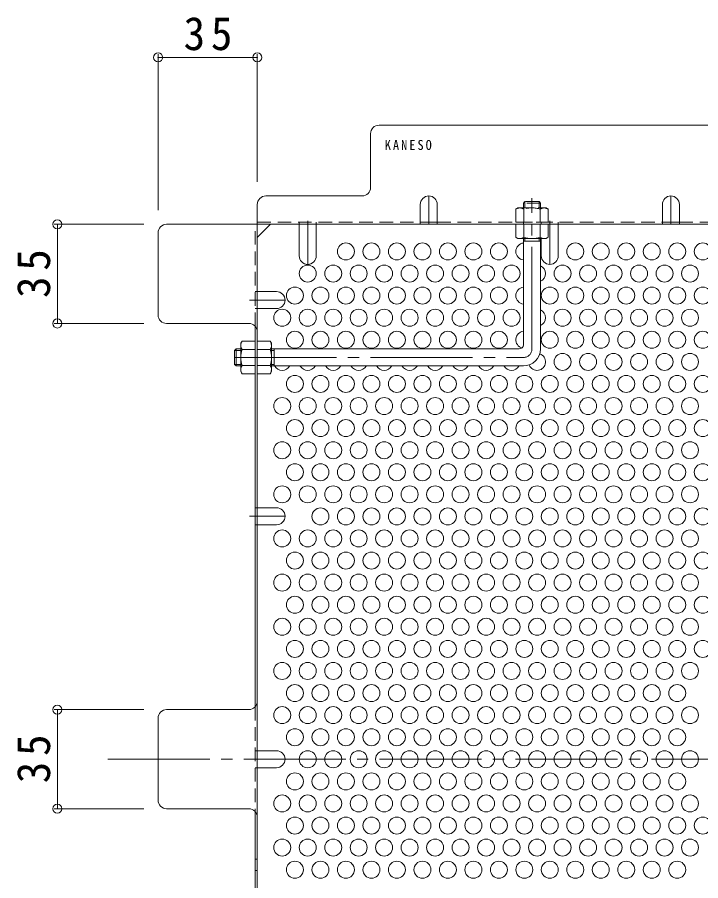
# Model space of a CAD drawing. Units: millimetres at full size, sheet at 1:4; details may follow other scales. Extents: x -826 to 1068, y -779 to 732.
# Drawn here: x 213.5 to 454.9, y 351.4 to 656.3 of the extents above; entities that cross this region are included whole.
import ezdxf

# ---------------------------------------------------------------- set-up
doc = ezdxf.new("R2010")
doc.units = ezdxf.units.MM
doc.header["$LTSCALE"] = 4
doc.header["$PDMODE"] = 32
doc.header["$PDSIZE"] = 3.2
for name, pattern in [('CHAIN1', [8, 5, -1, 1, -1]), ('CHAIN2', [12, 9, -1, 1, -1]), ('DASHED1', [1.8, 1.2, -0.6])]:
    doc.linetypes.add(name, pattern=pattern)
for name, color, linetype, lineweight in [('A-1_躯体', 3, 'Continuous', 9), ('A-4_その他', 7, 'Continuous', 9), ('A-5_文字', 7, 'Continuous', 9), ('A-6_寸法', 2, 'Continuous', 9), ('A-7_ハッチ', 2, 'Continuous', 9), ('A-8_記号', 2, 'Continuous', 9), ('A-B_ﾊｯﾁ', 2, 'Continuous', 9)]:
    doc.layers.add(name, color=color, linetype=linetype, lineweight=lineweight)
doc.styles.add('ＭＳ ゴシック', font='')
doc.styles.get('ＭＳ ゴシック').set_extended_font_data('MS Gothic')

msp = doc.modelspace()

# ---------------------------------------------------------------- linework, layer by layer
at = {"layer": 'A-1_躯体', "linetype": 'CHAIN2'}
for p, q in [((395.299, 539.164), (395.299, 592.396)), ((290.299, 536.164), (392.299, 536.164))]:
    msp.add_line(p, q, dxfattribs=at)
at = {"layer": 'A-1_躯体', "linetype": 'DASHED1'}
for p, q in [((392.299, 590.664), (392.799, 591.164)), ((398.299, 590.664), (392.299, 590.664)), ((392.299, 590.664), (392.299, 588.964)), ((397.799, 591.164), (392.799, 591.164)), ((392.799, 588.964), (392.799, 591.164)), ((398.299, 590.664), (397.799, 591.164)), ((397.799, 588.964), (397.799, 591.164)), ((398.299, 590.664), (398.299, 588.964))]:
    msp.add_line(p, q, dxfattribs=at)
at = {"layer": 'A-1_躯体'}
for p, q in [((392.299, 540.664), (392.299, 578.164)), ((398.299, 577.164), (392.299, 577.164)), ((392.799, 577.164), (392.799, 578.164)), ((397.799, 577.164), (397.799, 578.164)), ((398.299, 539.164), (398.299, 578.164)), ((290.799, 539.164), (290.299, 538.664)), ((290.299, 538.664), (290.299, 533.664)), ((292.499, 538.664), (290.299, 538.664)), ((290.799, 539.164), (290.799, 533.164)), ((290.799, 539.164), (292.499, 539.164)), ((303.299, 539.164), (390.799, 539.164)), ((304.299, 538.664), (303.299, 538.664)), ((304.299, 539.164), (304.299, 533.164)), ((290.799, 533.164), (290.299, 533.664)), ((292.499, 533.664), (290.299, 533.664)), ((304.299, 533.664), (303.299, 533.664)), ((290.799, 533.164), (292.499, 533.164)), ((303.299, 533.164), (392.299, 533.164))]:
    msp.add_line(p, q, dxfattribs=at)
for centre, radius in [((390.799, 540.664), 1.5), ((392.299, 539.164), 6)]:
    msp.add_arc(centre, radius, 270, 0, dxfattribs=at)
at = {"layer": 'A-1_躯体', "linetype": 'CHAIN2'}
msp.add_arc((392.299, 539.164), 3, 270, 0, dxfattribs=at)
at = {"layer": 'A-4_その他'}
for p, q in [((263.295, 643.276), (263.295, 588.164)), ((298.299, 643.276), (298.299, 598.164)), ((263.295, 642.076), (298.299, 642.076)), ((226.525, 583.164), (258.295, 583.164)), ((227.725, 548.163), (227.725, 583.164)), ((226.525, 548.163), (258.295, 548.163)), ((226.525, 411.861), (258.295, 411.861)), ((227.725, 376.86), (227.725, 411.861)), ((226.525, 376.86), (258.295, 376.86))]:
    msp.add_line(p, q, dxfattribs=at)
for p in [(263.295, 642.076), (298.299, 642.076), (227.725, 583.164), (227.725, 548.163), (227.725, 411.861), (227.725, 376.86)]:
    msp.add_point(p, dxfattribs=at)
at = {"layer": 'A-6_寸法'}
for centre in [(329.599, 573.584), (338.599, 573.584), (347.599, 573.584), (356.599, 573.584), (365.599, 573.584), (374.599, 573.584), (383.599, 573.584), (410.599, 573.584), (419.599, 573.584), (428.599, 573.584), (437.599, 573.584), (446.599, 573.584), (455.599, 573.584), (316.099, 565.79), (325.099, 565.79), (334.099, 565.79), (343.099, 565.79), (352.099, 565.79), (361.099, 565.79), (370.099, 565.79), (379.099, 565.79), (388.099, 565.79), (406.099, 565.79), (415.099, 565.79), (424.099, 565.79), (433.099, 565.79), (442.099, 565.79), (451.099, 565.79), (311.599, 557.996), (320.599, 557.996), (329.599, 557.996), (338.599, 557.996), (347.599, 557.996), (356.599, 557.996), (365.599, 557.996), (374.599, 557.996), (383.599, 557.996), (401.599, 557.996), (410.599, 557.996), (419.599, 557.996), (428.599, 557.996), (437.599, 557.996), (446.599, 557.996), (455.599, 557.996), (307.099, 550.201), (316.099, 550.201), (325.099, 550.201), (334.099, 550.201), (343.099, 550.201), (352.099, 550.201), (361.099, 550.201), (370.099, 550.201), (379.099, 550.201), (388.099, 550.201), (406.099, 550.201), (415.099, 550.201), (424.099, 550.201), (433.099, 550.201), (442.099, 550.201), (451.099, 550.201), (311.599, 542.407), (320.599, 542.407), (329.599, 542.407), (338.599, 542.407), (347.599, 542.407), (356.599, 542.407), (365.599, 542.407), (374.599, 542.407), (383.599, 542.407), (401.599, 542.407), (410.599, 542.407), (419.599, 542.407), (428.599, 542.407), (437.599, 542.407), (446.599, 542.407), (455.599, 542.407), (406.099, 534.613), (415.099, 534.613), (424.099, 534.613), (433.099, 534.613), (442.099, 534.613), (451.099, 534.613), (311.599, 526.819), (320.599, 526.819), (329.599, 526.819), (338.599, 526.819), (347.599, 526.819), (356.599, 526.819), (365.599, 526.819), (374.599, 526.819), (383.599, 526.819), (392.599, 526.819), (401.599, 526.819), (410.599, 526.819), (419.599, 526.819), (428.599, 526.819), (437.599, 526.819), (446.599, 526.819), (455.599, 526.819), (307.099, 519.024), (316.099, 519.024), (325.099, 519.024), (334.099, 519.024), (343.099, 519.024), (352.099, 519.024), (361.099, 519.024), (370.099, 519.024), (379.099, 519.024), (388.099, 519.024), (397.099, 519.024), (406.099, 519.024), (415.099, 519.024), (424.099, 519.024), (433.099, 519.024), (442.099, 519.024), (451.099, 519.024), (311.599, 511.23), (320.599, 511.23), (329.599, 511.23), (338.599, 511.23), (347.599, 511.23), (356.599, 511.23), (365.599, 511.23), (374.599, 511.23), (383.599, 511.23), (392.599, 511.23), (401.599, 511.23), (410.599, 511.23), (419.599, 511.23), (428.599, 511.23), (437.599, 511.23), (446.599, 511.23), (455.599, 511.23), (307.099, 503.436), (316.099, 503.436), (325.099, 503.436), (334.099, 503.436), (343.099, 503.436), (352.099, 503.436), (361.099, 503.436), (370.099, 503.436), (379.099, 503.436), (388.099, 503.436), (397.099, 503.436), (406.099, 503.436), (415.099, 503.436), (424.099, 503.436), (433.099, 503.436), (442.099, 503.436), (451.099, 503.436), (311.599, 495.642), (320.599, 495.642), (329.599, 495.642), (338.599, 495.642), (347.599, 495.642), (356.599, 495.642), (365.599, 495.642), (374.599, 495.642), (383.599, 495.642), (392.599, 495.642), (401.599, 495.642), (410.599, 495.642), (419.599, 495.642), (428.599, 495.642), (437.599, 495.642), (446.599, 495.642), (455.599, 495.642), (307.099, 487.848), (316.099, 487.848), (325.099, 487.848), (334.099, 487.848), (343.099, 487.848), (352.099, 487.848), (361.099, 487.848), (370.099, 487.848), (379.099, 487.848), (388.099, 487.848), (397.099, 487.848), (406.099, 487.848), (415.099, 487.848), (424.099, 487.848), (433.099, 487.848), (442.099, 487.848), (451.099, 487.848), (320.599, 480.053), (329.599, 480.053), (338.599, 480.053), (347.599, 480.053), (356.599, 480.053), (365.599, 480.053), (374.599, 480.053), (383.599, 480.053), (392.599, 480.053), (401.599, 480.053), (410.599, 480.053), (419.599, 480.053), (428.599, 480.053), (437.599, 480.053), (446.599, 480.053), (455.599, 480.053), (307.099, 472.259), (316.099, 472.259), (325.099, 472.259), (334.099, 472.259), (343.099, 472.259), (352.099, 472.259), (361.099, 472.259), (370.099, 472.259), (379.099, 472.259), (388.099, 472.259), (397.099, 472.259), (406.099, 472.259), (415.099, 472.259), (424.099, 472.259), (433.099, 472.259), (442.099, 472.259), (451.099, 472.259), (311.599, 464.465), (320.599, 464.465), (329.599, 464.465), (338.599, 464.465), (347.599, 464.465), (356.599, 464.465), (365.599, 464.465), (374.599, 464.465), (383.599, 464.465), (392.599, 464.465), (401.599, 464.465), (410.599, 464.465), (419.599, 464.465), (428.599, 464.465), (437.599, 464.465), (446.599, 464.465), (455.599, 464.465), (307.099, 456.671), (316.099, 456.671), (325.099, 456.671), (334.099, 456.671), (343.099, 456.671), (352.099, 456.671), (361.099, 456.671), (370.099, 456.671), (379.099, 456.671), (388.099, 456.671), (397.099, 456.671), (406.099, 456.671), (415.099, 456.671), (424.099, 456.671), (433.099, 456.671), (442.099, 456.671), (451.099, 456.671), (311.599, 448.876), (320.599, 448.876), (329.599, 448.876), (338.599, 448.876), (347.599, 448.876), (356.599, 448.876), (365.599, 448.876), (374.599, 448.876), (383.599, 448.876), (392.599, 448.876), (401.599, 448.876), (410.599, 448.876), (419.599, 448.876), (428.599, 448.876), (437.599, 448.876), (446.599, 448.876), (455.599, 448.876), (307.099, 441.082), (316.099, 441.082), (325.099, 441.082), (334.099, 441.082), (343.099, 441.082), (352.099, 441.082), (361.099, 441.082), (370.099, 441.082), (379.099, 441.082), (388.099, 441.082), (397.099, 441.082), (406.099, 441.082), (415.099, 441.082), (424.099, 441.082), (433.099, 441.082), (442.099, 441.082), (451.099, 441.082), (311.599, 433.288), (320.599, 433.288), (329.599, 433.288), (338.599, 433.288), (347.599, 433.288), (356.599, 433.288), (365.599, 433.288), (374.599, 433.288), (383.599, 433.288), (392.599, 433.288), (401.599, 433.288), (410.599, 433.288), (419.599, 433.288), (428.599, 433.288), (437.599, 433.288), (446.599, 433.288), (455.599, 433.288), (307.099, 425.494), (316.099, 425.494), (325.099, 425.494), (334.099, 425.494), (343.099, 425.494), (352.099, 425.494), (361.099, 425.494), (370.099, 425.494), (379.099, 425.494), (388.099, 425.494), (397.099, 425.494), (406.099, 425.494), (415.099, 425.494), (424.099, 425.494), (433.099, 425.494), (442.099, 425.494), (451.099, 425.494), (311.599, 417.699), (320.599, 417.699), (329.599, 417.699), (338.599, 417.699), (347.599, 417.699), (356.599, 417.699), (365.599, 417.699), (374.599, 417.699), (383.599, 417.699), (392.599, 417.699), (401.599, 417.699), (410.599, 417.699), (419.599, 417.699), (428.599, 417.699), (437.599, 417.699), (446.599, 417.699), (307.099, 409.905), (316.099, 409.905), (325.099, 409.905), (334.099, 409.905), (343.099, 409.905), (352.099, 409.905), (361.099, 409.905), (370.099, 409.905), (379.099, 409.905), (388.099, 409.905), (397.099, 409.905), (406.099, 409.905), (415.099, 409.905), (424.099, 409.905), (433.099, 409.905), (442.099, 409.905), (451.099, 409.905), (311.599, 402.111), (320.599, 402.111), (329.599, 402.111), (338.599, 402.111), (347.599, 402.111), (356.599, 402.111), (365.599, 402.111), (374.599, 402.111), (383.599, 402.111), (392.599, 402.111), (401.599, 402.111), (410.599, 402.111), (419.599, 402.111), (428.599, 402.111), (437.599, 402.111), (446.599, 402.111), (316.099, 394.317), (325.099, 394.317), (334.099, 394.317), (343.099, 394.317), (352.099, 394.317), (361.099, 394.317), (370.099, 394.317), (379.099, 394.317), (388.099, 394.317), (397.099, 394.317), (406.099, 394.317), (415.099, 394.317), (424.099, 394.317), (433.099, 394.317), (442.099, 394.317), (451.099, 394.317), (311.599, 386.523), (320.599, 386.523), (329.599, 386.523), (338.599, 386.523), (347.599, 386.523), (356.599, 386.523), (365.599, 386.523), (374.599, 386.523), (383.599, 386.523), (392.599, 386.523), (401.599, 386.523), (410.599, 386.523), (419.599, 386.523), (428.599, 386.523), (437.599, 386.523), (446.599, 386.523), (307.099, 378.728), (316.099, 378.728), (325.099, 378.728), (334.099, 378.728), (343.099, 378.728), (352.099, 378.728), (361.099, 378.728), (370.099, 378.728), (379.099, 378.728), (388.099, 378.728), (397.099, 378.728), (406.099, 378.728), (415.099, 378.728), (424.099, 378.728), (433.099, 378.728), (442.099, 378.728), (451.099, 378.728), (311.599, 370.934), (320.599, 370.934), (329.599, 370.934), (338.599, 370.934), (347.599, 370.934), (356.599, 370.934), (365.599, 370.934), (374.599, 370.934), (383.599, 370.934), (392.599, 370.934), (401.599, 370.934), (410.599, 370.934), (419.599, 370.934), (428.599, 370.934), (437.599, 370.934), (446.599, 370.934), (455.599, 370.934), (307.099, 363.14), (316.099, 363.14), (325.099, 363.14), (334.099, 363.14), (343.099, 363.14), (352.099, 363.14), (361.099, 363.14), (370.099, 363.14), (379.099, 363.14), (388.099, 363.14), (397.099, 363.14), (406.099, 363.14), (415.099, 363.14), (424.099, 363.14), (433.099, 363.14), (442.099, 363.14), (451.099, 363.14), (311.599, 355.346), (320.599, 355.346), (329.599, 355.346), (338.599, 355.346), (347.599, 355.346), (356.599, 355.346), (365.599, 355.346), (374.599, 355.346), (383.599, 355.346), (392.599, 355.346), (401.599, 355.346), (410.599, 355.346), (419.599, 355.346), (428.599, 355.346), (437.599, 355.346), (446.599, 355.346)]:
    msp.add_circle(centre, 3, dxfattribs=at)
for centre, start, end in [((392.599, 573.584), 95.73917, 264.26083), ((397.099, 565.79), 293.57818, 66.42182), ((392.599, 557.996), 95.73917, 264.26083), ((397.099, 550.201), 293.57818, 66.42182), ((392.599, 542.407), 95.73917, 254.7612), ((397.099, 534.613), 202.34376, 71.25778), ((307.099, 534.613), 209.83741, 330.16259), ((316.099, 534.613), 209.83741, 330.16259), ((325.099, 534.613), 209.83741, 330.16259), ((334.099, 534.613), 209.83741, 330.16259), ((343.099, 534.613), 209.83741, 330.16259), ((352.099, 534.613), 209.83741, 330.16259), ((361.099, 534.613), 209.83741, 330.16259), ((370.099, 534.613), 209.83741, 330.16259), ((379.099, 534.613), 209.83741, 330.16259), ((388.099, 534.613), 209.83741, 330.16259)]:
    msp.add_arc(centre, 3, start, end, dxfattribs=at)
at = {"layer": 'A-7_ハッチ'}
for p, q in [((632.898, 618.164), (341.3, 618.164)), ((338.3, 596.164), (338.3, 615.164)), ((301.299, 593.164), (335.3, 593.164)), ((298.299, 590.164), (298.299, 198.557)), ((266.295, 583.164), (707.902, 583.164)), ((298.299, 578.551), (302.911, 583.164)), ((355.849, 583.964), (361.849, 583.964)), ((441.349, 583.964), (447.349, 583.964)), ((263.295, 551.163), (263.295, 580.164)), ((295.299, 548.163), (266.295, 548.163)), ((297.499, 547.202), (297.499, 412.821)), ((295.299, 411.861), (266.295, 411.861)), ((263.295, 379.86), (263.295, 408.861)), ((295.299, 376.86), (266.295, 376.86)), ((297.499, 241.518), (297.499, 375.899))]:
    msp.add_line(p, q, dxfattribs=at)
at = {"layer": 'A-7_ハッチ', "linetype": 'DASHED1'}
for p, q in [((297.499, 547.202), (297.499, 583.164)), ((298.299, 583.964), (355.849, 583.964)), ((313.099, 583.164), (313.099, 583.964)), ((319.099, 583.164), (319.099, 583.964)), ((361.849, 583.964), (441.349, 583.964)), ((392.299, 583.164), (392.299, 583.964)), ((398.599, 583.164), (398.599, 583.964)), ((404.599, 583.164), (404.599, 583.964)), ((447.349, 583.964), (526.849, 583.964)), ((298.299, 559.422), (297.499, 559.422)), ((298.299, 553.422), (297.499, 553.422)), ((298.299, 483.097), (297.499, 483.097)), ((298.299, 477.097), (297.499, 477.097)), ((297.499, 412.821), (297.499, 375.899)), ((298.299, 397.36), (297.499, 397.36)), ((298.299, 391.36), (297.499, 391.36)), ((298.299, 359.006), (297.499, 359.006)), ((298.299, 355.006), (297.499, 355.006))]:
    msp.add_line(p, q, dxfattribs=at)
at = {"layer": 'A-7_ハッチ', "linetype": 'CHAIN2'}
msp.add_line((245.512, 394.36), (728.685, 394.36), dxfattribs=at)
at = {"layer": 'A-7_ハッチ'}
for centre, start, end in [((341.3, 615.164), 90, 180), ((335.3, 596.164), 270, 0), ((301.299, 590.164), 90, 180), ((266.295, 580.164), 90, 180), ((266.295, 551.163), 180, 270), ((295.299, 545.163), 0, 90), ((295.299, 414.861), 270, 0), ((266.295, 408.861), 90, 180), ((266.295, 379.86), 180, 270), ((295.299, 373.86), 0, 90)]:
    msp.add_arc(centre, 3, start, end, dxfattribs=at)
at = {"layer": 'A-8_記号', "linetype": 'CHAIN1'}
for p, q in [((358.849, 583.164), (358.849, 593.164)), ((444.349, 583.164), (444.349, 593.164)), ((316.099, 584.364), (316.099, 569.014)), ((401.599, 584.364), (401.599, 569.014)), ((295.591, 556.422), (308.099, 556.422)), ((295.591, 480.097), (308.099, 480.097)), ((295.591, 394.36), (308.099, 394.36))]:
    msp.add_line(p, q, dxfattribs=at)
at = {"layer": 'A-8_記号'}
for p, q in [((355.849, 590.164), (355.849, 583.164)), ((361.849, 590.164), (361.849, 583.164)), ((441.349, 590.164), (441.349, 583.164)), ((447.349, 590.164), (447.349, 583.164)), ((313.099, 572.014), (313.099, 583.164)), ((319.099, 572.014), (319.099, 583.164)), ((404.599, 572.014), (404.599, 583.164)), ((398.599, 572.014), (398.599, 578.164)), ((305.099, 559.422), (298.299, 559.422)), ((305.099, 553.422), (298.299, 553.422)), ((305.099, 483.097), (298.299, 483.097)), ((305.099, 477.097), (298.299, 477.097)), ((305.099, 397.36), (298.299, 397.36)), ((305.099, 391.36), (298.299, 391.36))]:
    msp.add_line(p, q, dxfattribs=at)
for centre, start, end in [((358.849, 590.164), 0, 180), ((444.349, 590.164), 0, 180), ((316.099, 572.014), 180, 0), ((401.599, 572.014), 180, 0), ((305.099, 556.422), 270, 90), ((305.099, 480.097), 270, 90), ((305.099, 394.36), 270, 90)]:
    msp.add_arc(centre, 3, start, end, dxfattribs=at)
at = {"layer": 'A-B_ﾊｯﾁ', "linetype": 'DASHED1'}
for p, q in [((390.299, 588.964), (389.549, 588.53)), ((389.549, 583.964), (389.549, 588.53)), ((390.299, 588.964), (400.299, 588.964)), ((392.436, 588.53), (392.436, 583.964)), ((398.162, 588.53), (398.162, 583.964)), ((400.299, 588.964), (401.049, 588.53)), ((401.049, 583.964), (401.049, 588.53)), ((389.549, 583.964), (401.049, 583.964))]:
    msp.add_line(p, q, dxfattribs=at)
at = {"layer": 'A-B_ﾊｯﾁ'}
for p, q in [((401.049, 583.164), (389.549, 583.164)), ((389.549, 583.164), (389.549, 578.597)), ((392.436, 578.597), (392.436, 583.164)), ((398.162, 578.597), (398.162, 583.164)), ((401.049, 583.164), (401.049, 578.597)), ((390.299, 578.164), (389.549, 578.597)), ((400.299, 578.164), (390.299, 578.164)), ((400.299, 578.164), (401.049, 578.597)), ((292.499, 541.163), (292.932, 541.914)), ((292.499, 541.163), (292.499, 531.164)), ((297.499, 541.914), (292.932, 541.914)), ((297.499, 541.914), (297.499, 530.414)), ((298.299, 541.914), (298.299, 530.414)), ((298.299, 541.914), (302.866, 541.914)), ((303.299, 541.163), (302.866, 541.914)), ((303.299, 541.163), (303.299, 531.164)), ((292.932, 539.027), (297.499, 539.027)), ((302.866, 539.027), (298.299, 539.027)), ((292.499, 531.164), (292.932, 530.414)), ((292.932, 533.3), (297.499, 533.3)), ((297.499, 530.414), (292.932, 530.414)), ((302.866, 533.3), (298.299, 533.3)), ((298.299, 530.414), (302.866, 530.414)), ((303.299, 531.164), (302.866, 530.414))]:
    msp.add_line(p, q, dxfattribs=at)
at = {"layer": 'A-B_ﾊｯﾁ', "linetype": 'DASHED1'}
for centre, radius, start, end in [((391.194, 585.682), 3.29, 93.92075, 120), ((390.959, 586.229), 2.735, 57.31491, 89.78969), ((395.299, 579.281), 9.683, 72.79973, 107.20026), ((399.639, 586.229), 2.735, 90.2103, 122.68507), ((399.404, 585.682), 3.29, 59.99998, 86.07924)]:
    msp.add_arc(centre, radius, start, end, dxfattribs=at)
at = {"layer": 'A-B_ﾊｯﾁ'}
for centre, radius, start, end in [((391.194, 581.446), 3.29, 239.99998, 266.07924), ((390.959, 580.898), 2.735, 270.2103, 302.68507), ((395.299, 587.846), 9.683, 252.79973, 287.20026), ((399.639, 580.898), 2.735, 237.31491, 269.78969), ((399.404, 581.446), 3.29, 273.92075, 300), ((295.781, 540.269), 3.29, 150, 176.07925), ((295.234, 540.504), 2.735, 180.21031, 212.68509), ((300.017, 540.269), 3.29, 3.92075, 30), ((300.564, 540.504), 2.735, 327.31491, 359.78969), ((302.181, 536.164), 9.683, 162.79974, 197.20027), ((293.616, 536.164), 9.683, 342.79973, 17.20026), ((295.234, 531.823), 2.735, 147.31493, 179.7897), ((295.781, 532.058), 3.29, 183.92076, 210.00002), ((300.564, 531.823), 2.735, 0.2103, 32.68507), ((300.017, 532.058), 3.29, 329.99998, 356.07924)]:
    msp.add_arc(centre, radius, start, end, dxfattribs=at)

# ---------------------------------------------------------------- texts
at = {"layer": 'A-4_その他', "color": 2, "insert": (272.297, 644.476), "char_height": 11.73, "attachment_point": 7, "style": 'ＭＳ ゴシック'}
msp.add_mtext('\\T1.27;\\W0.95;35', dxfattribs=at)
at = {"layer": 'A-4_その他', "color": 2, "char_height": 11.73, "attachment_point": 7, "rotation": 90, "style": 'ＭＳ ゴシック'}
for insert in [(225.325, 557.163), (225.325, 385.86)]:
    msp.add_mtext('\\T1.27;\\W0.95;35', dxfattribs=dict(at, insert=insert))
at = {"layer": 'A-5_文字', "color": 6, "insert": (343.325, 609.364), "char_height": 3.519, "attachment_point": 7, "style": 'ＭＳ ゴシック'}
msp.add_mtext('\\T1.34;\\W0.9;KANESO', dxfattribs=at)

doc.saveas('drawing.dxf')
